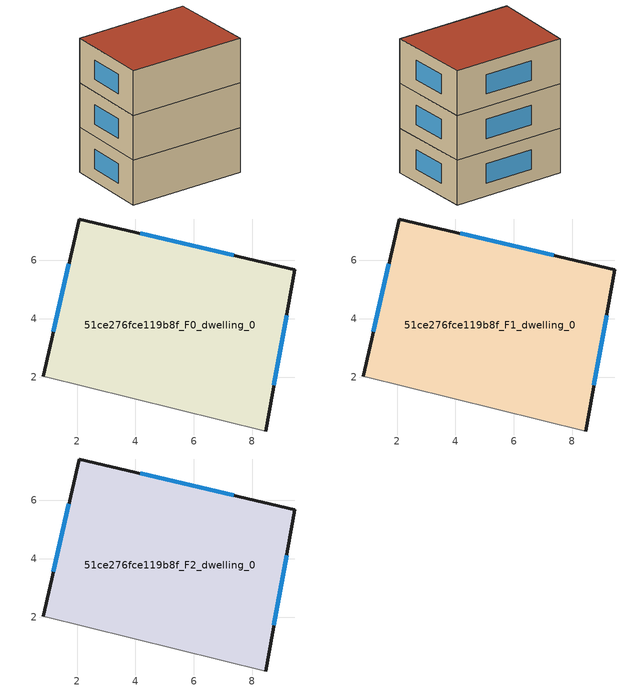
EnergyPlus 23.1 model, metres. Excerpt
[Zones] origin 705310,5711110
51ce276fce119b8f_F0_dwelling_0
 floor ground (EU_floor_Construction): 9.46,5.67 8.46,0.15 0.84,2.03 2.08,7.41 z0
 wall outside (EU_wall_Construction): 8.46,0.15 9.46,5.67 2.08,7.41 0.84,2.03 z0:3
 wall adiabatic (EU_wall_Construction): 0.84,2.03 8.46,0.15 z0:3
 window (EU_Window_Construction): 1.73,5.89 1.19,3.55 / 7.37,6.16 4.17,6.92 / 8.74,1.71 9.18,4.11 z0.85:2.15
51ce276fce119b8f_F1_dwelling_0
 floor to 51ce276fce119b8f_F0_dwelling_0 (EU_floor_Construction): 9.46,5.67 8.46,0.15 0.84,2.03 2.08,7.41 z3
 wall outside (EU_wall_Construction): 8.46,0.15 9.46,5.67 2.08,7.41 0.84,2.03 z3:6
 wall adiabatic (EU_wall_Construction): 0.84,2.03 8.46,0.15 z3:6
 window (EU_Window_Construction): 1.73,5.89 1.19,3.55 / 7.37,6.16 4.17,6.92 / 8.74,1.71 9.18,4.11 z3.85:5.15
51ce276fce119b8f_F2_dwelling_0
 floor to 51ce276fce119b8f_F1_dwelling_0 (EU_floor_Construction): 9.46,5.67 8.46,0.15 0.84,2.03 2.08,7.41 z6
 wall outside (EU_wall_Construction): 8.46,0.15 9.46,5.67 2.08,7.41 0.84,2.03 z6:9
 wall adiabatic (EU_wall_Construction): 0.84,2.03 8.46,0.15 z6:9
 window (EU_Window_Construction): 1.73,5.89 1.19,3.55 / 7.37,6.16 4.17,6.92 / 8.74,1.71 9.18,4.11 z6.85:8.15
 roof outside (EU_roof_Construction): 8.46,0.15 9.46,5.67 2.08,7.41 0.84,2.03 z9
[Building]
EU S2 Campaign: North Axis=0; Terrain=City; Solar Distribution=FullExterior
[Site:Location]
London: Latitude=51.5; Longitude=-0.5; Time Zone=0; Elevation=25
[SizingPeriod:WeatherFileDays]
AnnualSizingPeriod: Begin Month=1; Begin Day of Month=1; End Month=12; End Day of Month=31; Day of Week for Start Day=Monday; Use Weather File Daylight Saving Period=No; Use Weather File Rain and Snow Indicators=No
[MATERIAL]
EU_InternalMass_Material: Roughness=MediumRough; Thickness=0.1; Conductivity=1; Density=1800; Specific Heat=900; Thermal Absorptance=0.9; Solar Absorptance=0.7; Visible Absorptance=0.7
[MATERIAL:NOMASS] Roughness=MediumRough; Thermal Absorptance=0.9; Solar Absorptance=0.7; Visible Absorptance=0.7
Name | Thermal Resistance
EU_wall_NoMass | 0.555556
EU_roof_NoMass | 0.510204
EU_floor_NoMass | 1.43678
[WINDOWMATERIAL:SIMPLEGLAZINGSYSTEM]
EU_Window_SimpleGlazing: UFactor=3.96; Solar Heat Gain Coefficient=0.85; Visible Transmittance=0.85
[CONSTRUCTION]
EU_wall_Construction: EU_wall_NoMass
EU_roof_Construction: EU_roof_NoMass
EU_floor_Construction: EU_floor_NoMass
EU_Window_Construction: EU_Window_SimpleGlazing
EU_InternalMass_Construction: EU_InternalMass_Material
[ZONE] Type=1; Multiplier=1; Ceiling Height=autocalculate; Volume=128.837; Floor Area=autocalculate; Part of Total Floor Area=Yes
51ce276fce119b8f_F0_dwelling_0; 51ce276fce119b8f_F1_dwelling_0; 51ce276fce119b8f_F2_dwelling_0
[INTERNALMASS] Construction=EU_InternalMass_Construction; Surface Area=42.9461
Name | Zone or ZoneList
51ce276fce119b8f_F0_dwelling_0_EU_InternalMass | 51ce276fce119b8f_F0_dwelling_0
51ce276fce119b8f_F1_dwelling_0_EU_InternalMass | 51ce276fce119b8f_F1_dwelling_0
51ce276fce119b8f_F2_dwelling_0_EU_InternalMass | 51ce276fce119b8f_F2_dwelling_0
[OTHEREQUIPMENT] Fuel Type=Electricity; Design Level Calculation Method=Watts/Area; Power per Zone Floor Area=1; Fraction Latent=0; Fraction Radiant=0; Fraction Lost=0; Carbon Dioxide Generation Rate=0; EndUse Subcategory=EU_Step8_InternalGains
Name | Zone or ZoneList or Space or SpaceList | Schedule
EU_Step8_InternalGain_51ce276fce119b8f_F0_dwelling_0_f000 | 51ce276fce119b8f_F0_dwelling_0 | EU_Step8_GainSchedule_51ce276fce119b8f_F0_dwelling_0_f000
EU_Step8_InternalGain_51ce276fce119b8f_F1_dwelling_0_f000 | 51ce276fce119b8f_F1_dwelling_0 | EU_Step8_GainSchedule_51ce276fce119b8f_F1_dwelling_0_f000
EU_Step8_InternalGain_51ce276fce119b8f_F2_dwelling_0_f000 | 51ce276fce119b8f_F2_dwelling_0 | EU_Step8_GainSchedule_51ce276fce119b8f_F2_dwelling_0_f000
[ZONEVENTILATION:DESIGNFLOWRATE] Schedule=EU_AlwaysOn; Design Flow Rate Calculation Method=AirChanges/Hour; Air Changes per Hour=0.48; Ventilation Type=Natural; Fan Pressure Rise=0; Fan Total Efficiency=1; Constant Term Coefficient=1; Temperature Term Coefficient=0; Velocity Term Coefficient=0; Velocity Squared Term Coefficient=0; Minimum Indoor Temperature=-100; Maximum Indoor Temperature=100; Delta Temperature=-100; Minimum Outdoor Temperature=-100; Maximum Outdoor Temperature=100; Maximum Wind Speed=40
Name | Zone or ZoneList or Space or SpaceList
EU_ConstantAir_51ce276fce119b8f_F0_dwelling_0 | 51ce276fce119b8f_F0_dwelling_0
EU_ConstantAir_51ce276fce119b8f_F1_dwelling_0 | 51ce276fce119b8f_F1_dwelling_0
EU_ConstantAir_51ce276fce119b8f_F2_dwelling_0 | 51ce276fce119b8f_F2_dwelling_0
[HVACTEMPLATE:THERMOSTAT] Constant Heating Setpoint=20; Constant Cooling Setpoint=50
EU_HeatOnly_51ce276fce119b8f_F0_dwelling_0; EU_HeatOnly_51ce276fce119b8f_F1_dwelling_0; EU_HeatOnly_51ce276fce119b8f_F2_dwelling_0
[HVACTEMPLATE:ZONE:IDEALLOADSAIRSYSTEM] System Availability Schedule=EU_AlwaysOn; Maximum Heating Supply Air Temperature=50; Minimum Cooling Supply Air Temperature=13; Maximum Heating Supply Air Humidity Ratio=0.0156; Minimum Cooling Supply Air Humidity Ratio=0.0077; Heating Limit=NoLimit; Cooling Limit=NoLimit; Heating Availability Schedule=EU_AlwaysOn; Cooling Availability Schedule=EU_CoolingOff; Dehumidification Control Type=ConstantSensibleHeatRatio; Cooling Sensible Heat Ratio=0.7; Dehumidification Setpoint=60; Humidification Control Type=None; Humidification Setpoint=30; Outdoor Air Method=None; Outdoor Air Flow Rate per Person=0.00944; Outdoor Air Flow Rate per Zone Floor Area=0; Outdoor Air Flow Rate per Zone=0; Demand Controlled Ventilation Type=None; Outdoor Air Economizer Type=NoEconomizer; Heat Recovery Type=None; Sensible Heat Recovery Effectiveness=0.7; Latent Heat Recovery Effectiveness=0.65
Name | Template Thermostat
51ce276fce119b8f_F0_dwelling_0 | EU_HeatOnly_51ce276fce119b8f_F0_dwelling_0
51ce276fce119b8f_F1_dwelling_0 | EU_HeatOnly_51ce276fce119b8f_F1_dwelling_0
51ce276fce119b8f_F2_dwelling_0 | EU_HeatOnly_51ce276fce119b8f_F2_dwelling_0
[SIZING:ZONE] Zone Cooling Design Supply Air Temperature Input Method=SupplyAirTemperature; Zone Cooling Design Supply Air Temperature=13; Zone Heating Design Supply Air Temperature Input Method=SupplyAirTemperature; Zone Heating Design Supply Air Temperature=50; Zone Cooling Design Supply Air Humidity Ratio=0.008; Zone Heating Design Supply Air Humidity Ratio=0.008; Cooling Design Air Flow Method=DesignDay; Cooling Design Air Flow Rate=0; Cooling Minimum Air Flow per Zone Floor Area=0.000762; Cooling Minimum Air Flow=0; Cooling Minimum Air Flow Fraction=0.2; Heating Design Air Flow Method=DesignDay; Heating Design Air Flow Rate=0; Heating Maximum Air Flow per Zone Floor Area=0.002032; Heating Maximum Air Flow=0.141576; Heating Maximum Air Flow Fraction=0.3; Account for Dedicated Outdoor Air System=No; Dedicated Outdoor Air System Control Strategy=NeutralSupplyAir; Dedicated Outdoor Air Low Setpoint Temperature for Design=autosize; Dedicated Outdoor Air High Setpoint Temperature for Design=autosize; Zone Load Sizing Method=Sensible Load Only No Latent Load; Zone Latent Cooling Design Supply Air Humidity Ratio Input Method=HumidityRatioDifference; Zone Cooling Design Supply Air Humidity Ratio Difference=0.005; Zone Latent Heating Design Supply Air Humidity Ratio Input Method=HumidityRatioDifference; Zone Humidification Design Supply Air Humidity Ratio Difference=0.005
51ce276fce119b8f_F0_dwelling_0; 51ce276fce119b8f_F1_dwelling_0; 51ce276fce119b8f_F2_dwelling_0
[SCHEDULE:CONSTANT]
Name | Hourly Value
EU_AlwaysOn | 1
EU_CoolingOff | 0
[SCHEDULE:FILE] Column Number=1; Rows to Skip at Top=0; Number of Hours of Data=8760; Column Separator=Comma; Interpolate to Timestep=No; Minutes per Item=60; Adjust Schedule for Daylight Savings=Yes
Name | File
EU_Step8_GainSchedule_51ce276fce119b8f_F0_dwelling_0_f000 | ../../schedules/51ce276fce119b8f/51ce276fce119b8f_F0_dwelling_0_f000_gain.csv
EU_Step8_GainSchedule_51ce276fce119b8f_F1_dwelling_0_f000 | ../../schedules/51ce276fce119b8f/51ce276fce119b8f_F1_dwelling_0_f000_gain.csv
EU_Step8_GainSchedule_51ce276fce119b8f_F2_dwelling_0_f000 | ../../schedules/51ce276fce119b8f/51ce276fce119b8f_F2_dwelling_0_f000_gain.csv
